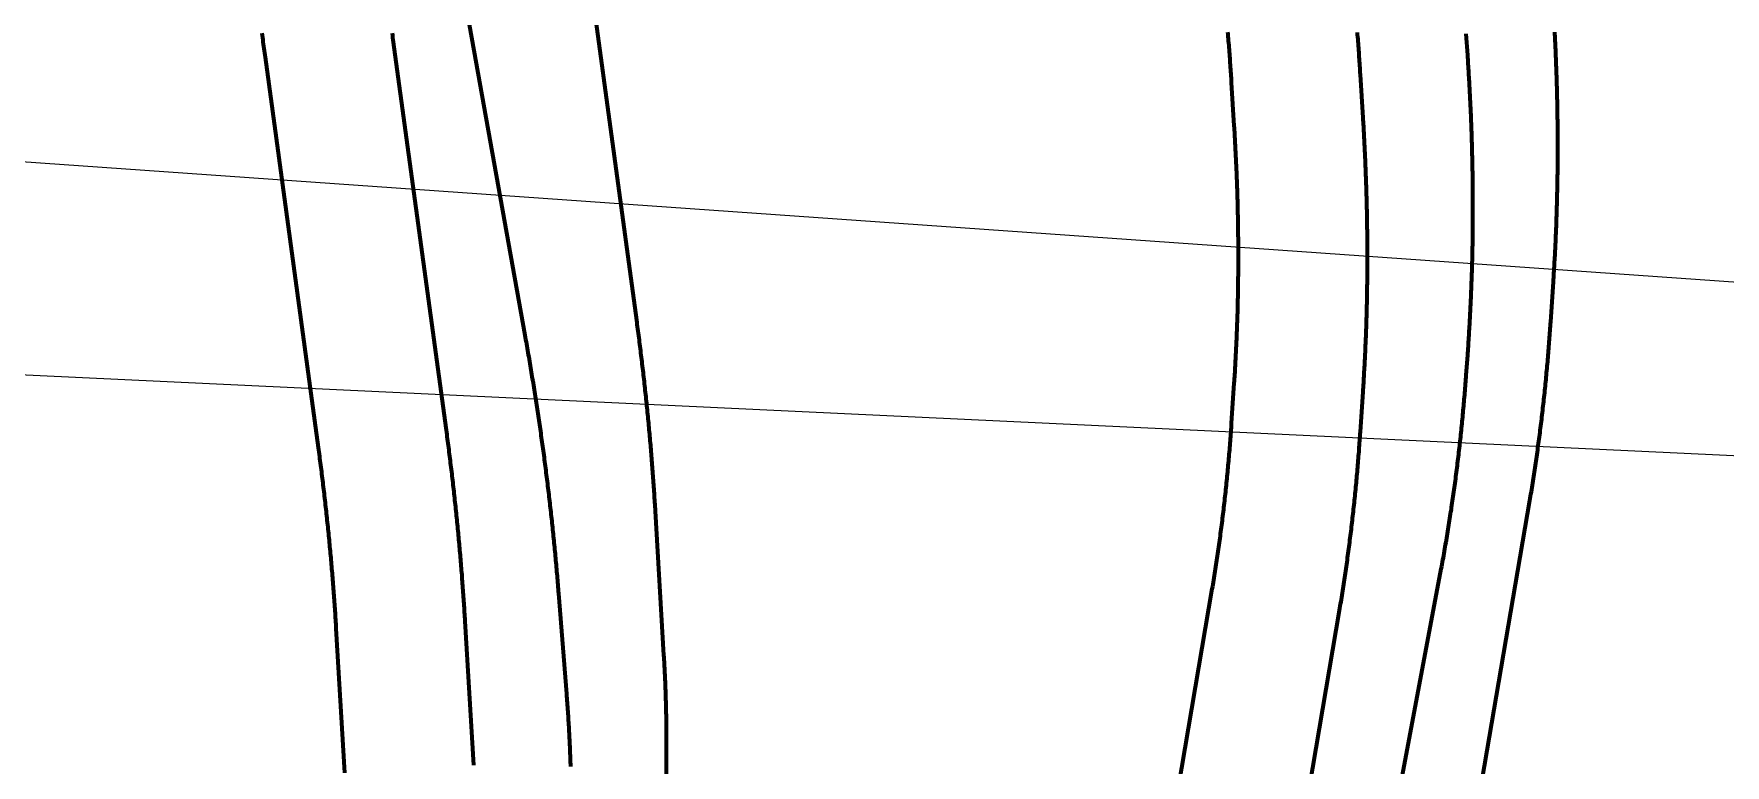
# Model space of a CAD drawing. Header units: millimetres. Extents: x 0 to 841, y 0 to 594.
# Drawn here: x 188.7 to 250.3, y 313.5 to 340.1 of the extents above; entities that cross this region are included whole.
import ezdxf

# ---------------------------------------------------------------- set-up
doc = ezdxf.new("R2010")
doc.units = ezdxf.units.MM
doc.layers.add('01-VISIBLE', color=7, linetype='CONTINUOUS', lineweight=70)
doc.layers.add('08-FINA', color=5, linetype='CONTINUOUS', lineweight=18)

msp = doc.modelspace()

# ---------------------------------------------------------------- linework, layer by layer
at = {"layer": '01-VISIBLE'}
for p, q in [((208.677, 343.861), (210.612, 329.658)), ((204.315, 341.583), (206.552, 329.111)), ((240.882, 339.301), (240.829, 340.081)), ((201.747, 339.86), (203.682, 325.657)), ((197.091, 339.226), (199.025, 325.023)), ((232.383, 336.738), (232.285, 338.308)), ((237.074, 337.029), (236.976, 338.599)), ((243.905, 329.597), (244.002, 331.055)), ((240.828, 327.664), (240.881, 328.382)), ((232.286, 325.909), (232.383, 327.367)), ((236.975, 325.596), (237.073, 327.054)), ((211.295, 322.711), (211.605, 317.464)), ((241.16, 311.451), (243.145, 323.093)), ((237.846, 309.613), (239.92, 320.615)), ((207.775, 319.713), (208.065, 316.054)), ((229.597, 308.24), (231.582, 319.882)), ((234.23, 307.45), (236.215, 319.092)), ((199.674, 318.432), (199.984, 313.186)), ((204.365, 318.71), (204.676, 313.464)), ((211.697, 314.395), (211.697, 308.162))]:
    msp.add_line(p, q, dxfattribs=at)
for points in [[(196.975, 340.101), (196.985, 340.021), (196.996, 339.942), (197.006, 339.862), (197.016, 339.783), (197.027, 339.703), (197.037, 339.623), (197.048, 339.544), (197.058, 339.464), (197.069, 339.385), (197.08, 339.305), (197.091, 339.226)], [(201.715, 340.1), (201.726, 340.02), (201.737, 339.94), (201.747, 339.86)], [(232.285, 338.308), (232.28, 338.388), (232.275, 338.468), (232.27, 338.548), (232.265, 338.627), (232.259, 338.707), (232.254, 338.787), (232.249, 338.867), (232.243, 338.947), (232.237, 339.027), (232.232, 339.107), (232.226, 339.186), (232.22, 339.266), (232.214, 339.346), (232.208, 339.426), (232.202, 339.506), (232.196, 339.585), (232.19, 339.665), (232.183, 339.745), (232.177, 339.825), (232.171, 339.905), (232.164, 339.984), (232.158, 340.064), (232.151, 340.144)], [(236.976, 338.599), (236.971, 338.679), (236.966, 338.76), (236.961, 338.84), (236.956, 338.921), (236.95, 339.001), (236.945, 339.082), (236.939, 339.162), (236.934, 339.242), (236.928, 339.323), (236.923, 339.403), (236.917, 339.484), (236.911, 339.564), (236.905, 339.645), (236.899, 339.725), (236.893, 339.805), (236.887, 339.886), (236.881, 339.966), (236.874, 340.047), (236.868, 340.127)], [(244.002, 331.055), (244.008, 331.135), (244.013, 331.215), (244.018, 331.296), (244.023, 331.376), (244.028, 331.456), (244.033, 331.537), (244.038, 331.617), (244.042, 331.697), (244.047, 331.778), (244.051, 331.858), (244.056, 331.938), (244.06, 332.019), (244.064, 332.099), (244.069, 332.18), (244.073, 332.26), (244.076, 332.34), (244.08, 332.421), (244.084, 332.501), (244.088, 332.582), (244.091, 332.662), (244.095, 332.742), (244.098, 332.823), (244.102, 332.903), (244.105, 332.984), (244.108, 333.064), (244.111, 333.145), (244.114, 333.225), (244.117, 333.306), (244.12, 333.386), (244.122, 333.466), (244.125, 333.547), (244.127, 333.627), (244.13, 333.708), (244.132, 333.788), (244.134, 333.869), (244.137, 333.949), (244.139, 334.03), (244.141, 334.11), (244.143, 334.191), (244.144, 334.271), (244.146, 334.352), (244.148, 334.432), (244.149, 334.513), (244.151, 334.593), (244.152, 334.674), (244.154, 334.754), (244.155, 334.835), (244.156, 334.915), (244.157, 334.996), (244.158, 335.076), (244.159, 335.157), (244.16, 335.237), (244.16, 335.318), (244.161, 335.398), (244.161, 335.479), (244.162, 335.559), (244.162, 335.64), (244.163, 335.72), (244.163, 335.801), (244.163, 335.881), (244.163, 335.962), (244.163, 336.042), (244.163, 336.123), (244.163, 336.203), (244.162, 336.284), (244.162, 336.364), (244.161, 336.445), (244.161, 336.525), (244.16, 336.606), (244.16, 336.686), (244.159, 336.767), (244.158, 336.847), (244.157, 336.927), (244.156, 337.008), (244.155, 337.088), (244.154, 337.169), (244.152, 337.249), (244.151, 337.33), (244.15, 337.41), (244.148, 337.491), (244.146, 337.571), (244.145, 337.652), (244.143, 337.732), (244.141, 337.813), (244.139, 337.893), (244.137, 337.974), (244.135, 338.054), (244.133, 338.135), (244.131, 338.215), (244.128, 338.296), (244.126, 338.376), (244.124, 338.457), (244.121, 338.537), (244.118, 338.618), (244.116, 338.698), (244.113, 338.778), (244.11, 338.859), (244.107, 338.939), (244.104, 339.02), (244.101, 339.1), (244.098, 339.181), (244.094, 339.261), (244.091, 339.342), (244.088, 339.422), (244.084, 339.502), (244.081, 339.583), (244.077, 339.663), (244.073, 339.744), (244.069, 339.824), (244.066, 339.904), (244.062, 339.985), (244.058, 340.065), (244.053, 340.146)], [(240.881, 328.382), (240.887, 328.462), (240.893, 328.542), (240.898, 328.623), (240.904, 328.703), (240.909, 328.783), (240.915, 328.863), (240.92, 328.943), (240.925, 329.023), (240.93, 329.104), (240.935, 329.184), (240.94, 329.264), (240.945, 329.344), (240.95, 329.424), (240.954, 329.505), (240.959, 329.585), (240.963, 329.665), (240.968, 329.745), (240.972, 329.826), (240.976, 329.906), (240.98, 329.986), (240.984, 330.066), (240.988, 330.147), (240.992, 330.227), (240.996, 330.307), (240.999, 330.387), (241.003, 330.468), (241.006, 330.548), (241.01, 330.628), (241.013, 330.709), (241.016, 330.789), (241.019, 330.869), (241.022, 330.949), (241.025, 331.03), (241.028, 331.11), (241.031, 331.19), (241.033, 331.271), (241.036, 331.351), (241.039, 331.431), (241.041, 331.512), (241.043, 331.592), (241.045, 331.672), (241.048, 331.753), (241.05, 331.833), (241.052, 331.913), (241.054, 331.994), (241.055, 332.074), (241.057, 332.154), (241.059, 332.235), (241.06, 332.315), (241.062, 332.395), (241.063, 332.476), (241.064, 332.556), (241.066, 332.636), (241.067, 332.717), (241.068, 332.797), (241.069, 332.877), (241.069, 332.958), (241.07, 333.038), (241.071, 333.118), (241.072, 333.199), (241.072, 333.279), (241.072, 333.359), (241.073, 333.44), (241.073, 333.52), (241.073, 333.601), (241.073, 333.681), (241.073, 333.761), (241.073, 333.842), (241.073, 333.922), (241.073, 334.002), (241.073, 334.083), (241.072, 334.163), (241.072, 334.243), (241.071, 334.324), (241.071, 334.404), (241.07, 334.484), (241.069, 334.565), (241.068, 334.645), (241.067, 334.725), (241.066, 334.806), (241.065, 334.886), (241.064, 334.967), (241.063, 335.047), (241.061, 335.127), (241.06, 335.208), (241.058, 335.288), (241.057, 335.368), (241.055, 335.449), (241.053, 335.529), (241.051, 335.609), (241.049, 335.69), (241.047, 335.77), (241.045, 335.85), (241.043, 335.931), (241.041, 336.011), (241.038, 336.091), (241.036, 336.172), (241.034, 336.252), (241.031, 336.332), (241.028, 336.412), (241.026, 336.493), (241.023, 336.573), (241.02, 336.653), (241.017, 336.734), (241.014, 336.814), (241.011, 336.894), (241.008, 336.975), (241.004, 337.055), (241.001, 337.135), (240.998, 337.215), (240.994, 337.296), (240.991, 337.376), (240.987, 337.456), (240.983, 337.537), (240.979, 337.617), (240.975, 337.697), (240.972, 337.777), (240.967, 337.858), (240.963, 337.938), (240.959, 338.018), (240.955, 338.098), (240.951, 338.179), (240.946, 338.259), (240.942, 338.339), (240.937, 338.419), (240.932, 338.499), (240.928, 338.58), (240.923, 338.66), (240.918, 338.74), (240.913, 338.82), (240.908, 338.9), (240.903, 338.981), (240.898, 339.061), (240.893, 339.141), (240.887, 339.221), (240.882, 339.301)], [(237.073, 327.054), (237.078, 327.134), (237.083, 327.214), (237.088, 327.295), (237.094, 327.375), (237.098, 327.455), (237.103, 327.536), (237.108, 327.616), (237.113, 327.696), (237.117, 327.777), (237.122, 327.857), (237.126, 327.938), (237.131, 328.018), (237.135, 328.098), (237.139, 328.179), (237.143, 328.259), (237.147, 328.34), (237.151, 328.42), (237.154, 328.5), (237.158, 328.581), (237.162, 328.661), (237.165, 328.742), (237.169, 328.822), (237.172, 328.903), (237.175, 328.983), (237.178, 329.063), (237.181, 329.144), (237.184, 329.224), (237.187, 329.305), (237.19, 329.385), (237.193, 329.466), (237.195, 329.546), (237.198, 329.627), (237.2, 329.707), (237.203, 329.787), (237.205, 329.868), (237.207, 329.948), (237.209, 330.029), (237.211, 330.109), (237.213, 330.19), (237.215, 330.27), (237.217, 330.351), (237.218, 330.431), (237.22, 330.512), (237.221, 330.592), (237.223, 330.673), (237.224, 330.753), (237.225, 330.834), (237.226, 330.914), (237.227, 330.995), (237.228, 331.075), (237.229, 331.156), (237.23, 331.236), (237.231, 331.317), (237.231, 331.397), (237.232, 331.478), (237.232, 331.558), (237.233, 331.639), (237.233, 331.719), (237.233, 331.8), (237.233, 331.88), (237.233, 331.961), (237.233, 332.041), (237.233, 332.122), (237.233, 332.202), (237.233, 332.283), (237.232, 332.363), (237.232, 332.444), (237.231, 332.524), (237.231, 332.605), (237.23, 332.685), (237.229, 332.766), (237.228, 332.846), (237.227, 332.927), (237.226, 333.007), (237.225, 333.088), (237.224, 333.168), (237.223, 333.249), (237.221, 333.329), (237.22, 333.41), (237.218, 333.49), (237.217, 333.571), (237.215, 333.651), (237.213, 333.732), (237.211, 333.812), (237.21, 333.892), (237.208, 333.973), (237.205, 334.053), (237.203, 334.134), (237.201, 334.214), (237.199, 334.295), (237.196, 334.375), (237.194, 334.456), (237.191, 334.536), (237.189, 334.617), (237.186, 334.697), (237.183, 334.778), (237.18, 334.858), (237.177, 334.938), (237.174, 335.019), (237.171, 335.099), (237.168, 335.18), (237.165, 335.26), (237.161, 335.341), (237.158, 335.421), (237.154, 335.502), (237.151, 335.582), (237.147, 335.662), (237.144, 335.743), (237.14, 335.823), (237.136, 335.904), (237.132, 335.984), (237.128, 336.064), (237.124, 336.145), (237.12, 336.225), (237.115, 336.306), (237.111, 336.386), (237.107, 336.466), (237.102, 336.547), (237.097, 336.627), (237.093, 336.707), (237.088, 336.788), (237.083, 336.868), (237.078, 336.949), (237.074, 337.029)], [(232.383, 327.367), (232.389, 327.447), (232.394, 327.527), (232.399, 327.607), (232.404, 327.687), (232.409, 327.767), (232.414, 327.847), (232.418, 327.927), (232.423, 328.007), (232.427, 328.087), (232.432, 328.167), (232.436, 328.247), (232.44, 328.327), (232.444, 328.407), (232.448, 328.487), (232.452, 328.567), (232.456, 328.647), (232.46, 328.727), (232.464, 328.807), (232.467, 328.887), (232.471, 328.967), (232.474, 329.048), (232.477, 329.128), (232.48, 329.208), (232.483, 329.288), (232.486, 329.368), (232.489, 329.448), (232.492, 329.528), (232.495, 329.608), (232.497, 329.688), (232.5, 329.768), (232.502, 329.849), (232.505, 329.929), (232.507, 330.009), (232.509, 330.089), (232.511, 330.169), (232.513, 330.249), (232.515, 330.329), (232.517, 330.409), (232.518, 330.49), (232.52, 330.57), (232.521, 330.65), (232.523, 330.73), (232.524, 330.81), (232.525, 330.89), (232.527, 330.97), (232.528, 331.051), (232.529, 331.131), (232.529, 331.211), (232.53, 331.291), (232.531, 331.371), (232.532, 331.451), (232.532, 331.531), (232.532, 331.612), (232.533, 331.692), (232.533, 331.772), (232.533, 331.852), (232.533, 331.932), (232.533, 332.012), (232.533, 332.092), (232.533, 332.173), (232.533, 332.253), (232.532, 332.333), (232.532, 332.413), (232.531, 332.493), (232.531, 332.573), (232.53, 332.653), (232.529, 332.734), (232.528, 332.814), (232.527, 332.894), (232.526, 332.974), (232.525, 333.054), (232.524, 333.134), (232.523, 333.214), (232.521, 333.295), (232.52, 333.375), (232.518, 333.455), (232.516, 333.535), (232.515, 333.615), (232.513, 333.695), (232.511, 333.775), (232.509, 333.856), (232.507, 333.936), (232.505, 334.016), (232.503, 334.096), (232.5, 334.176), (232.498, 334.256), (232.495, 334.336), (232.493, 334.416), (232.49, 334.496), (232.487, 334.577), (232.484, 334.657), (232.482, 334.737), (232.479, 334.817), (232.476, 334.897), (232.472, 334.977), (232.469, 335.057), (232.466, 335.137), (232.462, 335.217), (232.459, 335.297), (232.455, 335.377), (232.452, 335.457), (232.448, 335.538), (232.444, 335.618), (232.44, 335.698), (232.436, 335.778), (232.432, 335.858), (232.428, 335.938), (232.424, 336.018), (232.42, 336.098), (232.415, 336.178), (232.411, 336.258), (232.406, 336.338), (232.402, 336.418), (232.397, 336.498), (232.392, 336.578), (232.387, 336.658), (232.383, 336.738)], [(210.612, 329.658), (210.623, 329.578), (210.633, 329.499), (210.644, 329.419), (210.655, 329.34), (210.665, 329.26), (210.676, 329.181), (210.686, 329.101), (210.696, 329.022), (210.707, 328.942), (210.717, 328.862), (210.727, 328.783), (210.737, 328.703), (210.747, 328.623), (210.757, 328.544), (210.767, 328.464), (210.777, 328.384), (210.786, 328.305), (210.796, 328.225), (210.806, 328.145), (210.815, 328.066), (210.825, 327.986), (210.834, 327.906), (210.843, 327.827), (210.853, 327.747), (210.862, 327.667), (210.871, 327.587), (210.88, 327.508), (210.889, 327.428), (210.898, 327.348), (210.907, 327.268), (210.916, 327.189), (210.924, 327.109), (210.933, 327.029), (210.942, 326.949), (210.95, 326.869), (210.959, 326.79), (210.967, 326.71), (210.975, 326.63), (210.983, 326.55), (210.992, 326.47), (211, 326.39), (211.008, 326.311), (211.016, 326.231), (211.024, 326.151), (211.031, 326.071), (211.039, 325.991), (211.047, 325.911), (211.054, 325.831), (211.062, 325.751), (211.069, 325.671), (211.077, 325.592), (211.084, 325.512), (211.091, 325.432), (211.099, 325.352), (211.106, 325.272), (211.113, 325.192), (211.12, 325.112), (211.127, 325.032), (211.133, 324.952), (211.14, 324.872), (211.147, 324.792), (211.153, 324.712), (211.16, 324.632), (211.166, 324.552), (211.173, 324.472), (211.179, 324.392), (211.185, 324.312), (211.192, 324.232), (211.198, 324.152), (211.204, 324.072), (211.21, 323.992), (211.216, 323.912), (211.221, 323.832), (211.227, 323.752), (211.233, 323.672), (211.238, 323.592), (211.244, 323.512), (211.249, 323.431), (211.255, 323.351), (211.26, 323.271), (211.265, 323.191), (211.27, 323.111), (211.275, 323.031), (211.28, 322.951), (211.285, 322.871), (211.29, 322.791), (211.295, 322.711)], [(243.145, 323.093), (243.158, 323.173), (243.172, 323.252), (243.185, 323.332), (243.198, 323.412), (243.211, 323.492), (243.224, 323.572), (243.237, 323.651), (243.25, 323.731), (243.263, 323.811), (243.275, 323.891), (243.288, 323.971), (243.3, 324.051), (243.312, 324.131), (243.324, 324.211), (243.336, 324.291), (243.348, 324.371), (243.36, 324.451), (243.372, 324.531), (243.384, 324.611), (243.395, 324.691), (243.406, 324.771), (243.418, 324.851), (243.429, 324.931), (243.44, 325.011), (243.451, 325.092), (243.462, 325.172), (243.473, 325.252), (243.483, 325.332), (243.494, 325.412), (243.504, 325.492), (243.515, 325.573), (243.525, 325.653), (243.535, 325.733), (243.545, 325.813), (243.555, 325.894), (243.565, 325.974), (243.575, 326.054), (243.584, 326.134), (243.594, 326.215), (243.603, 326.295), (243.613, 326.375), (243.622, 326.456), (243.631, 326.536), (243.64, 326.617), (243.649, 326.697), (243.658, 326.777), (243.667, 326.858), (243.675, 326.938), (243.684, 327.019), (243.692, 327.099), (243.7, 327.179), (243.709, 327.26), (243.717, 327.34), (243.725, 327.421), (243.733, 327.501), (243.741, 327.582), (243.748, 327.662), (243.756, 327.743), (243.764, 327.823), (243.771, 327.904), (243.778, 327.984), (243.786, 328.065), (243.793, 328.146), (243.8, 328.226), (243.807, 328.307), (243.814, 328.387), (243.82, 328.468), (243.827, 328.549), (243.834, 328.629), (243.84, 328.71), (243.847, 328.79), (243.853, 328.871), (243.859, 328.952), (243.865, 329.032), (243.871, 329.113), (243.877, 329.194), (243.883, 329.274), (243.889, 329.355), (243.894, 329.436), (243.9, 329.516), (243.905, 329.597)], [(206.552, 329.111), (206.566, 329.032), (206.58, 328.952), (206.594, 328.873), (206.608, 328.794), (206.622, 328.715), (206.636, 328.636), (206.65, 328.557), (206.663, 328.478), (206.677, 328.398), (206.691, 328.319), (206.704, 328.24), (206.718, 328.161), (206.731, 328.082), (206.744, 328.002), (206.758, 327.923), (206.771, 327.844), (206.784, 327.765), (206.797, 327.685), (206.81, 327.606), (206.823, 327.527), (206.836, 327.447), (206.849, 327.368), (206.862, 327.289), (206.874, 327.209), (206.887, 327.13), (206.9, 327.051), (206.912, 326.971), (206.925, 326.892), (206.937, 326.813), (206.949, 326.733), (206.962, 326.654), (206.974, 326.574), (206.986, 326.495), (206.998, 326.416), (207.01, 326.336), (207.022, 326.257), (207.034, 326.177), (207.046, 326.098), (207.058, 326.018), (207.069, 325.939), (207.081, 325.859), (207.092, 325.78), (207.104, 325.7), (207.115, 325.621), (207.127, 325.541), (207.138, 325.462), (207.149, 325.382), (207.161, 325.303), (207.172, 325.223), (207.183, 325.143), (207.194, 325.064), (207.205, 324.984), (207.215, 324.905), (207.226, 324.825), (207.237, 324.745), (207.248, 324.666), (207.258, 324.586), (207.269, 324.506), (207.279, 324.427), (207.29, 324.347), (207.3, 324.267), (207.31, 324.188), (207.32, 324.108), (207.331, 324.028), (207.341, 323.949), (207.351, 323.869), (207.36, 323.789), (207.37, 323.709), (207.38, 323.63), (207.39, 323.55), (207.4, 323.47), (207.409, 323.39), (207.419, 323.311), (207.428, 323.231), (207.437, 323.151), (207.447, 323.071), (207.456, 322.991), (207.465, 322.911), (207.474, 322.832), (207.483, 322.752), (207.492, 322.672), (207.501, 322.592), (207.51, 322.512), (207.519, 322.432), (207.528, 322.353), (207.536, 322.273), (207.545, 322.193), (207.553, 322.113), (207.562, 322.033), (207.57, 321.953), (207.578, 321.873), (207.587, 321.793), (207.595, 321.713), (207.603, 321.633), (207.611, 321.553), (207.619, 321.473), (207.627, 321.393), (207.634, 321.313), (207.642, 321.234), (207.65, 321.154), (207.657, 321.074), (207.665, 320.994), (207.672, 320.914), (207.68, 320.834), (207.687, 320.754), (207.694, 320.673), (207.701, 320.593), (207.708, 320.513), (207.715, 320.433), (207.722, 320.353), (207.729, 320.273), (207.736, 320.193), (207.743, 320.113), (207.749, 320.033), (207.756, 319.953), (207.763, 319.873), (207.769, 319.793), (207.775, 319.713)], [(239.92, 320.615), (239.935, 320.695), (239.95, 320.774), (239.965, 320.854), (239.979, 320.933), (239.994, 321.013), (240.008, 321.092), (240.022, 321.172), (240.037, 321.251), (240.051, 321.331), (240.065, 321.41), (240.078, 321.49), (240.092, 321.57), (240.106, 321.649), (240.119, 321.729), (240.132, 321.809), (240.146, 321.888), (240.159, 321.968), (240.172, 322.048), (240.185, 322.128), (240.198, 322.207), (240.21, 322.287), (240.223, 322.367), (240.236, 322.447), (240.248, 322.527), (240.26, 322.606), (240.272, 322.686), (240.285, 322.766), (240.296, 322.846), (240.308, 322.926), (240.32, 323.006), (240.332, 323.086), (240.343, 323.166), (240.355, 323.246), (240.366, 323.326), (240.377, 323.406), (240.388, 323.486), (240.4, 323.566), (240.41, 323.646), (240.421, 323.726), (240.432, 323.806), (240.443, 323.886), (240.453, 323.966), (240.464, 324.046), (240.474, 324.127), (240.484, 324.207), (240.494, 324.287), (240.504, 324.367), (240.514, 324.447), (240.524, 324.527), (240.534, 324.608), (240.543, 324.688), (240.553, 324.768), (240.562, 324.848), (240.571, 324.929), (240.58, 325.009), (240.59, 325.089), (240.599, 325.17), (240.607, 325.25), (240.616, 325.33), (240.625, 325.41), (240.633, 325.491), (240.642, 325.571), (240.65, 325.652), (240.659, 325.732), (240.667, 325.812), (240.675, 325.893), (240.683, 325.973), (240.691, 326.054), (240.699, 326.134), (240.706, 326.214), (240.714, 326.295), (240.721, 326.375), (240.729, 326.456), (240.736, 326.536), (240.743, 326.617), (240.75, 326.697), (240.757, 326.778), (240.764, 326.858), (240.771, 326.939), (240.778, 327.019), (240.785, 327.1), (240.791, 327.18), (240.797, 327.261), (240.804, 327.341), (240.81, 327.422), (240.816, 327.502), (240.822, 327.583), (240.828, 327.664)], [(231.582, 319.882), (231.595, 319.962), (231.609, 320.042), (231.622, 320.122), (231.635, 320.201), (231.648, 320.281), (231.661, 320.361), (231.674, 320.441), (231.687, 320.521), (231.7, 320.601), (231.712, 320.681), (231.724, 320.761), (231.737, 320.841), (231.749, 320.921), (231.761, 321.001), (231.773, 321.081), (231.785, 321.161), (231.796, 321.241), (231.808, 321.321), (231.819, 321.402), (231.831, 321.482), (231.842, 321.562), (231.853, 321.642), (231.864, 321.722), (231.875, 321.803), (231.886, 321.883), (231.896, 321.963), (231.907, 322.043), (231.917, 322.123), (231.928, 322.204), (231.938, 322.284), (231.948, 322.364), (231.958, 322.445), (231.968, 322.525), (231.978, 322.605), (231.987, 322.686), (231.997, 322.766), (232.006, 322.847), (232.016, 322.927), (232.025, 323.007), (232.034, 323.088), (232.043, 323.168), (232.052, 323.249), (232.061, 323.329), (232.069, 323.41), (232.078, 323.49), (232.086, 323.571), (232.095, 323.651), (232.103, 323.732), (232.111, 323.812), (232.119, 323.893), (232.127, 323.973), (232.135, 324.054), (232.142, 324.134), (232.15, 324.215), (232.158, 324.296), (232.165, 324.376), (232.172, 324.457), (232.179, 324.537), (232.187, 324.618), (232.194, 324.699), (232.2, 324.779), (232.207, 324.86), (232.214, 324.941), (232.22, 325.021), (232.227, 325.102), (232.233, 325.183), (232.24, 325.263), (232.246, 325.344), (232.252, 325.425), (232.258, 325.506), (232.264, 325.586), (232.269, 325.667), (232.275, 325.748), (232.28, 325.829), (232.286, 325.909)], [(203.682, 325.657), (203.693, 325.578), (203.704, 325.498), (203.714, 325.419), (203.725, 325.339), (203.736, 325.259), (203.746, 325.18), (203.756, 325.1), (203.767, 325.021), (203.777, 324.941), (203.787, 324.861), (203.797, 324.782), (203.807, 324.702), (203.817, 324.623), (203.827, 324.543), (203.837, 324.463), (203.847, 324.384), (203.857, 324.304), (203.866, 324.224), (203.876, 324.145), (203.886, 324.065), (203.895, 323.985), (203.904, 323.906), (203.914, 323.826), (203.923, 323.746), (203.932, 323.666), (203.941, 323.587), (203.95, 323.507), (203.959, 323.427), (203.968, 323.347), (203.977, 323.268), (203.986, 323.188), (203.995, 323.108), (204.003, 323.028), (204.012, 322.948), (204.02, 322.869), (204.029, 322.789), (204.037, 322.709), (204.046, 322.629), (204.054, 322.549), (204.062, 322.469), (204.07, 322.39), (204.078, 322.31), (204.086, 322.23), (204.094, 322.15), (204.102, 322.07), (204.11, 321.99), (204.117, 321.91), (204.125, 321.83), (204.132, 321.751), (204.14, 321.671), (204.147, 321.591), (204.155, 321.511), (204.162, 321.431), (204.169, 321.351), (204.176, 321.271), (204.183, 321.191), (204.19, 321.111), (204.197, 321.031), (204.204, 320.951), (204.211, 320.871), (204.217, 320.791), (204.224, 320.711), (204.23, 320.631), (204.237, 320.551), (204.243, 320.471), (204.25, 320.391), (204.256, 320.311), (204.262, 320.231), (204.268, 320.151), (204.274, 320.071), (204.28, 319.991), (204.286, 319.911), (204.292, 319.831), (204.298, 319.751), (204.303, 319.671), (204.309, 319.591), (204.314, 319.511), (204.32, 319.431), (204.325, 319.351), (204.33, 319.27), (204.336, 319.19), (204.341, 319.11), (204.346, 319.03), (204.351, 318.95), (204.356, 318.87), (204.361, 318.79), (204.365, 318.71)], [(236.215, 319.092), (236.229, 319.172), (236.242, 319.252), (236.255, 319.331), (236.269, 319.411), (236.282, 319.491), (236.295, 319.571), (236.308, 319.651), (236.32, 319.731), (236.333, 319.81), (236.346, 319.89), (236.358, 319.97), (236.37, 320.05), (236.383, 320.13), (236.395, 320.21), (236.407, 320.29), (236.419, 320.37), (236.431, 320.45), (236.442, 320.53), (236.454, 320.61), (236.465, 320.69), (236.477, 320.77), (236.488, 320.85), (236.499, 320.93), (236.51, 321.011), (236.521, 321.091), (236.532, 321.171), (236.543, 321.251), (236.554, 321.331), (236.564, 321.411), (236.575, 321.492), (236.585, 321.572), (236.595, 321.652), (236.605, 321.732), (236.615, 321.812), (236.625, 321.893), (236.635, 321.973), (236.645, 322.053), (236.655, 322.134), (236.664, 322.214), (236.674, 322.294), (236.683, 322.375), (236.692, 322.455), (236.701, 322.535), (236.71, 322.616), (236.719, 322.696), (236.728, 322.776), (236.737, 322.857), (236.745, 322.937), (236.754, 323.018), (236.762, 323.098), (236.771, 323.179), (236.779, 323.259), (236.787, 323.34), (236.795, 323.42), (236.803, 323.5), (236.811, 323.581), (236.819, 323.662), (236.826, 323.742), (236.834, 323.823), (236.841, 323.903), (236.849, 323.984), (236.856, 324.064), (236.863, 324.145), (236.87, 324.225), (236.877, 324.306), (236.884, 324.386), (236.891, 324.467), (236.897, 324.548), (236.904, 324.628), (236.91, 324.709), (236.917, 324.79), (236.923, 324.87), (236.929, 324.951), (236.935, 325.031), (236.941, 325.112), (236.947, 325.193), (236.953, 325.273), (236.959, 325.354), (236.965, 325.435), (236.97, 325.516), (236.975, 325.596)], [(199.025, 325.023), (199.036, 324.943), (199.047, 324.863), (199.058, 324.783), (199.068, 324.703), (199.079, 324.623), (199.089, 324.542), (199.1, 324.462), (199.11, 324.382), (199.12, 324.302), (199.131, 324.222), (199.141, 324.142), (199.151, 324.062), (199.161, 323.981), (199.171, 323.901), (199.181, 323.821), (199.191, 323.741), (199.2, 323.661), (199.21, 323.581), (199.22, 323.5), (199.229, 323.42), (199.239, 323.34), (199.248, 323.26), (199.257, 323.179), (199.266, 323.099), (199.276, 323.019), (199.285, 322.939), (199.294, 322.858), (199.303, 322.778), (199.312, 322.698), (199.32, 322.618), (199.329, 322.537), (199.338, 322.457), (199.346, 322.377), (199.355, 322.296), (199.363, 322.216), (199.372, 322.136), (199.38, 322.055), (199.388, 321.975), (199.396, 321.894), (199.404, 321.814), (199.412, 321.734), (199.42, 321.653), (199.428, 321.573), (199.436, 321.492), (199.443, 321.412), (199.451, 321.332), (199.459, 321.251), (199.466, 321.171), (199.473, 321.09), (199.481, 321.01), (199.488, 320.929), (199.495, 320.849), (199.502, 320.768), (199.509, 320.688), (199.516, 320.608), (199.523, 320.527), (199.53, 320.447), (199.536, 320.366), (199.543, 320.286), (199.549, 320.205), (199.556, 320.124), (199.562, 320.044), (199.569, 319.963), (199.575, 319.883), (199.581, 319.802), (199.587, 319.722), (199.593, 319.641), (199.599, 319.561), (199.605, 319.48), (199.611, 319.4), (199.616, 319.319), (199.622, 319.238), (199.627, 319.158), (199.633, 319.077), (199.638, 318.997), (199.644, 318.916), (199.649, 318.835), (199.654, 318.755), (199.659, 318.674), (199.664, 318.593), (199.669, 318.513), (199.674, 318.432)], [(211.605, 317.464), (211.61, 317.384), (211.615, 317.303), (211.619, 317.222), (211.623, 317.142), (211.628, 317.061), (211.632, 316.98), (211.636, 316.899), (211.64, 316.819), (211.643, 316.738), (211.647, 316.657), (211.651, 316.577), (211.654, 316.496), (211.657, 316.415), (211.66, 316.334), (211.663, 316.254), (211.666, 316.173), (211.669, 316.092), (211.672, 316.011), (211.674, 315.93), (211.676, 315.85), (211.679, 315.769), (211.681, 315.688), (211.683, 315.607), (211.685, 315.526), (211.686, 315.446), (211.688, 315.365), (211.69, 315.284), (211.691, 315.203), (211.692, 315.122), (211.693, 315.042), (211.694, 314.961), (211.695, 314.88), (211.696, 314.799), (211.696, 314.718), (211.697, 314.638), (211.697, 314.557), (211.697, 314.476), (211.697, 314.395)], [(208.065, 316.054), (208.071, 315.974), (208.077, 315.894), (208.083, 315.814), (208.089, 315.734), (208.095, 315.654), (208.101, 315.574), (208.106, 315.494), (208.112, 315.414), (208.117, 315.334), (208.122, 315.254), (208.127, 315.174), (208.132, 315.094), (208.137, 315.014), (208.142, 314.934), (208.147, 314.854), (208.151, 314.774), (208.155, 314.694), (208.16, 314.613), (208.164, 314.533), (208.168, 314.453), (208.172, 314.373), (208.176, 314.293), (208.179, 314.213), (208.183, 314.133), (208.186, 314.053), (208.19, 313.973), (208.193, 313.892), (208.196, 313.812), (208.199, 313.732), (208.202, 313.652), (208.205, 313.572), (208.207, 313.492), (208.21, 313.412)]]:
    msp.add_lwpolyline(points, dxfattribs=at)
at = {"layer": '08-FINA'}
for p, q in [((51.489, 345.053), (262.309, 330.224)), ((51.495, 334.156), (304.138, 322.192))]:
    msp.add_line(p, q, dxfattribs=at)

doc.saveas('drawing.dxf')
